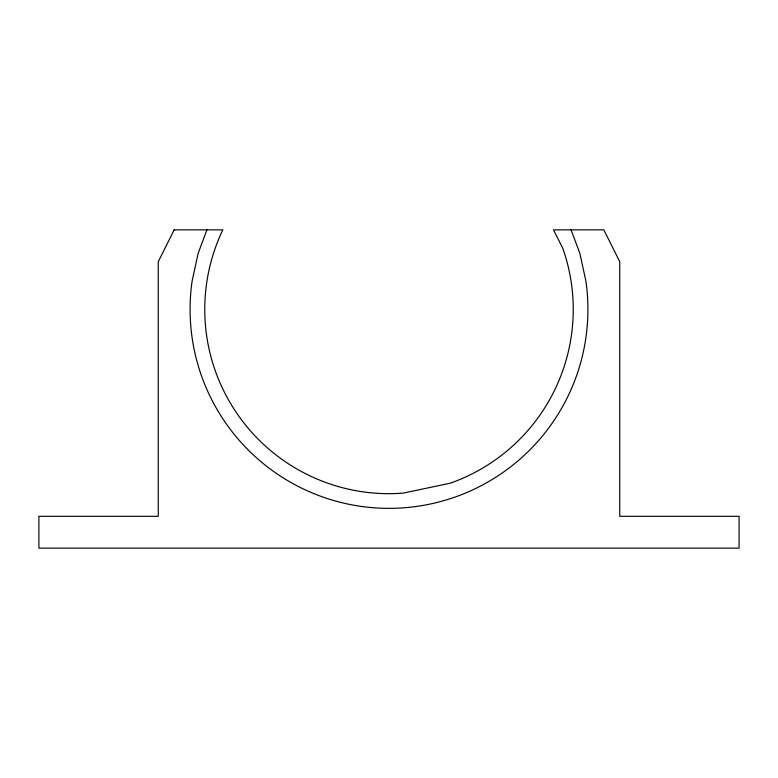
<?xml version="1.0" encoding="UTF-8"?>
<svg xmlns="http://www.w3.org/2000/svg" width="778" height="778" viewBox="0 0 778 778"><rect width="100%" height="100%" fill="white"/><g stroke="black" fill="none" stroke-linecap="round" stroke-linejoin="round"><path stroke-width="1.17" d="M206.909 229.86L198.137 253.385L192.108 281.121A198.925 198.925 0 0 0 389 508.355A198.925 198.925 0 0 0 585.892 281.121L579.863 253.385L571.091 229.86M174.165 229.86L158.255 261.69L158.255 516.31L38.9 516.31L38.9 548.14L739.1 548.14L739.1 516.31L619.745 516.31L619.745 261.69L603.835 229.86L553.459 229.86L562.766 248.192A184.24 184.24 0 0 1 450.238 483.196L403.179 493.126A184.24 184.24 0 0 1 222.829 229.86L174.165 229.86"/></g></svg>
